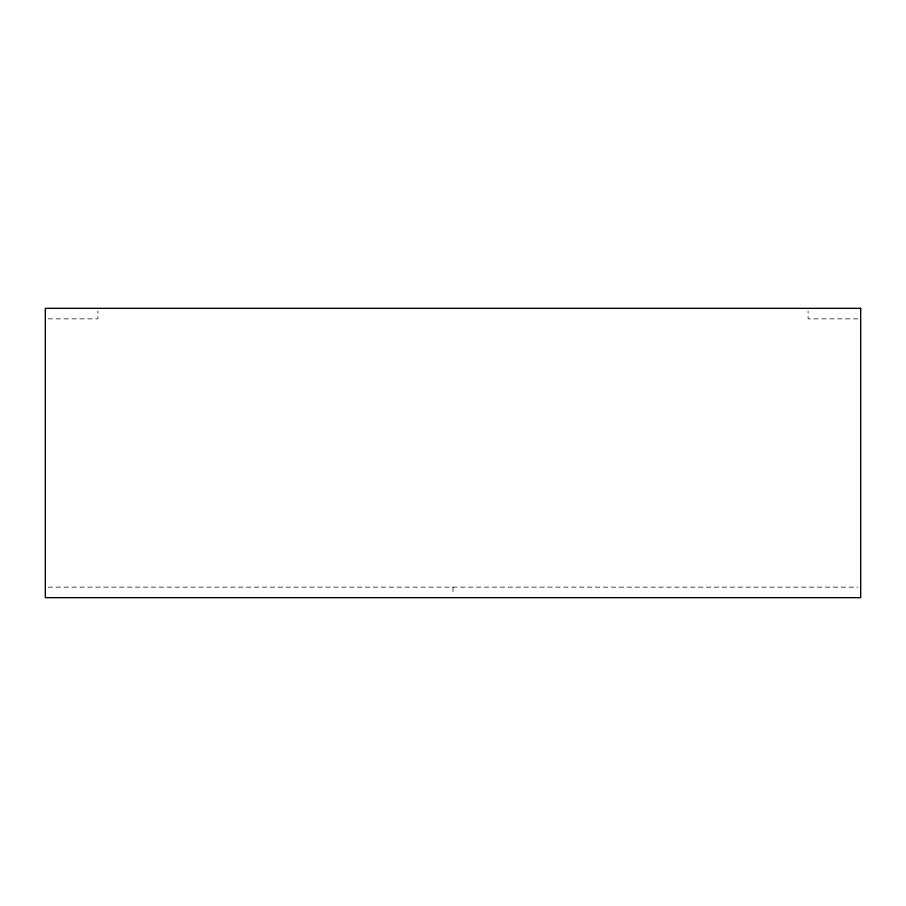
<?xml version="1.0" encoding="UTF-8"?>
<svg xmlns="http://www.w3.org/2000/svg" width="906" height="906" viewBox="0 0 906 906"><rect width="100%" height="100%" fill="white"/><g stroke="black" fill="none" stroke-linecap="round" stroke-linejoin="round"><path stroke-width="0.68" stroke-dasharray="4.53 3.4" d="M48.063 318.855L97.905 318.855L97.905 310.962M857.937 318.855L808.095 318.855L808.095 310.962M48.131 587.145L857.869 587.145M453 587.145L453 595.038"/><path stroke-width="1.36" d="M860.7 308.334L45.3 308.334L45.3 597.666L860.7 597.666L860.7 308.334"/></g></svg>
